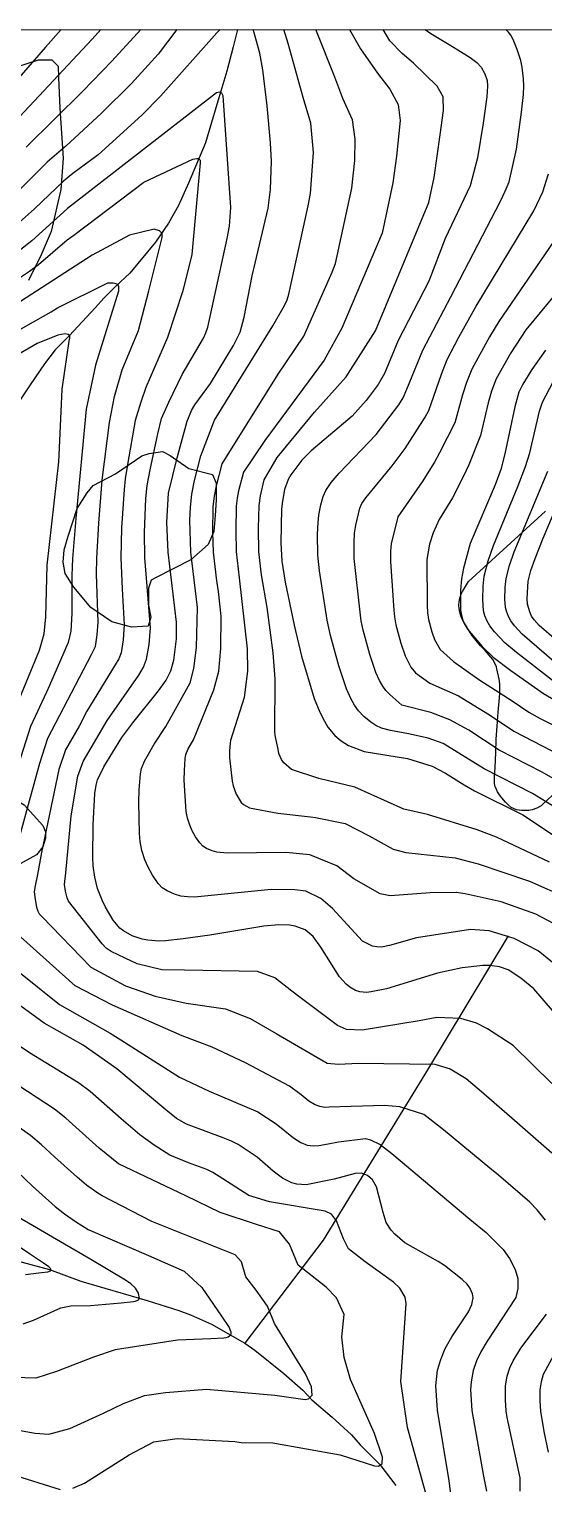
# Model space of a CAD drawing. Extents: x 197794 to 200030, y 561152 to 563931.
# Drawn here: x 199029 to 199216, y 563401 to 563927 of the extents above; entities that cross this region are included whole.
import ezdxf

# ---------------------------------------------------------------- set-up
doc = ezdxf.new("R2010")
doc.units = 0
for name, color, linetype in [('E0022112', 5, 'CONTINUOUS'), ('F0017111', 30, 'CONTINUOUS'), ('F0017114', 7, 'CONTINUOUS'), ('G0037213', 32, 'CONTINUOUS'), ('H0017334', 7, 'CONTINUOUS')]:
    doc.layers.add(name, color=color, linetype=linetype)

msp = doc.modelspace()

# ---------------------------------------------------------------- linework, layer by layer
at = {"layer": 'E0022112', "flags": 128}
for points in [[(199104.82, 563927.262), (199103.25, 563921.03), (199101.01, 563912.21), (199098.09, 563902.61), (199095.5, 563893.66), (199093.31, 563886.31), (199087.13, 563871.63), (199083.44, 563863.61), (199079.83, 563857.13), (199075.16, 563850.33), (199065.88, 563839.06), (199060.63, 563834.19), (199056.34, 563830.07), (199053.35, 563826.64), (199043.85, 563816.39), (199038.73, 563811.31), (199034.91, 563806.25), (199029.68, 563798.58), (199025.33, 563792.09)], [(199203.058, 563599.137), (199172.996, 563549.356), (199135.968, 563488.94), (199107.47, 563451.6)], [(199025.01, 563481.49), (199036.75, 563478.24), (199048.08, 563474.12), (199072.1, 563467.04), (199083.58, 563463.41), (199087.82, 563461.91), (199095.49, 563458.47), (199107.47, 563451.6), (199111.21, 563449.12), (199121.71, 563440.6), (199128.51, 563434.6), (199131.8, 563431.14), (199139.24, 563424.84), (199146.15, 563418.4), (199149.33, 563414.75), (199156.52, 563407.71), (199162.27, 563400.1)]]:
    msp.add_lwpolyline(points, dxfattribs=at)
at = {"layer": 'F0017111', "flags": 128}
for points, elevation in [([(199040.9, 563927.27), (199035.25, 563920.93), (198998.23, 563878.54)], 370), ([(199020.68, 563890.15), (199052.15, 563923.84), (199055.299, 563927.269)], 365), ([(199082.894, 563927.265), (199076.1, 563918.36), (199066.45, 563907.77), (199055.54, 563897.05), (199042.6, 563885.08), (199035.88, 563879.22), (199023.95, 563867.38)], 355), ([(199069.757, 563927.267), (199059.3, 563915.8), (199048.78, 563905.01), (199028.28, 563884.68)], 360), ([(199226.48, 563651.93), (199215.4, 563658.42), (199199.71, 563666.37), (199188.72, 563673.6), (199181.86, 563677.35), (199175.01, 563680.03), (199164.46, 563682.66), (199160.07, 563686.48), (199158.65, 563688), (199157.53, 563689.55), (199156.39, 563691.6), (199155.01, 563694.52), (199152.87, 563700.94), (199150.43, 563709.8), (199149.75, 563713.12), (199149.51, 563715.19), (199147.17, 563735.79), (199147.13, 563741.46), (199147.34, 563744.89), (199147.8, 563747.78), (199149.28, 563754), (199149.95, 563755.62), (199151.41, 563757.72), (199160.9, 563769.35), (199165.71, 563775.63), (199172.97, 563786.95), (199174.29, 563789.38), (199178.82, 563802.55), (199180.9, 563807.77), (199185.18, 563815.87), (199191.44, 563827.09), (199212.35, 563861.67), (199215.56, 563868.55), (199217.66, 563875.02)], 385), ([(199223.77, 563856.84), (199199.67, 563821.57), (199196.21, 563816.05), (199189.79, 563804.31), (199187.92, 563799.46), (199186.46, 563795), (199183.62, 563784.83), (199178.17, 563774.05), (199176.28, 563770.57), (199171.86, 563763.51), (199163.05, 563750.82), (199160.58, 563741.07), (199160.34, 563738.41), (199160.36, 563734.62), (199161.59, 563717), (199161.77, 563714.6), (199162.29, 563711.73), (199164.12, 563705.05), (199165.65, 563700.48), (199167.78, 563696.43), (199169.47, 563694.39), (199174.65, 563690.58), (199185.02, 563686.07), (199196.21, 563679.19), (199205.08, 563673.21), (199218.9, 563666.14)], 390), ([(199225.6, 563838.11), (199209.39, 563818.57), (199204, 563810.23), (199198.68, 563800.84), (199197.02, 563796.37), (199195.79, 563792.08), (199192.95, 563780.27), (199188.76, 563769.63), (199186.85, 563765.52), (199182.82, 563757.66), (199177.98, 563749.83), (199175.81, 563744.98), (199174.47, 563740.97), (199173.55, 563735.35), (199173.66, 563718.81), (199173.8, 563716.08), (199174.16, 563713.65), (199175.36, 563709.16), (199176.29, 563706.44), (199178.4, 563702.8), (199183.18, 563698.44), (199192.38, 563691.92), (199204.44, 563684.23), (199210.46, 563680.05), (199214.66, 563677.75), (199231.32, 563669.51)], 395), ([(199219.06, 563691.51), (199205.98, 563701.69), (199201.82, 563705.15), (199198.09, 563709.22), (199196.35, 563711.42), (199195.37, 563713), (199194.5, 563714.96), (199194.03, 563716.81), (199193.8, 563720.84), (199193.94, 563725.76), (199194.36, 563729.39), (199195.75, 563734.96), (199197.64, 563740.44), (199206.49, 563761.82), (199209.28, 563769.06), (199210.86, 563774), (199214.33, 563789.13), (199215.5, 563792.41), (199220.81, 563802.48)], 405), ([(199222.29, 563696.14), (199208.06, 563708.34), (199205.27, 563711.4), (199203.94, 563713.17), (199203.13, 563714.7), (199202.38, 563716.65), (199202.03, 563718.04), (199201.86, 563721.06), (199201.98, 563725.25), (199202.3, 563728.47), (199203.49, 563733.16), (199205.21, 563738.12), (199217.44, 563767.31)], 410), ([(199220.39, 563706.21), (199214.3, 563711.54), (199212.44, 563713.57), (199211.53, 563714.91), (199210.89, 563716.41), (199210.04, 563719.26), (199209.93, 563721.28), (199210.24, 563727.55), (199211.23, 563731.35), (199212.78, 563735.8), (199215.75, 563743.12), (199220.79, 563755.02)], 415)]:
    msp.add_lwpolyline(points, dxfattribs=dict(at, elevation=elevation))
at = {"layer": 'F0017111'}
for points, elevation in [([(199219.05, 563589.47), (199213.87, 563593.69), (199205.2, 563598.16), (199196.13, 563600.87), (199189.36, 563601.41), (199169.77, 563598.33), (199159.94, 563595.61), (199157.04, 563595.07), (199155.4, 563595.09), (199153.83, 563595.36), (199150.15, 563597.24), (199139.36, 563608.99), (199135.03, 563612.64), (199129.59, 563615.24), (199125.7, 563615.75), (199117.12, 563615.89), (199089.33, 563613.16), (199086.77, 563613.24), (199084.33, 563613.52), (199082.08, 563614.19), (199079.4, 563615.38), (199077.6, 563616.47), (199076.1, 563618.04), (199074.04, 563621.07), (199072.42, 563623.94), (199071.26, 563626.68), (199070.19, 563630.02), (199069.56, 563633.29), (199069.29, 563636.21), (199069.04, 563647.36), (199069.21, 563652.01), (199069.64, 563657.74), (199070.01, 563659.71), (199071.12, 563662.39), (199074.68, 563668.53), (199078.9, 563674.9), (199087.72, 563690.7), (199089.03, 563695.93), (199090.05, 563703.49), (199090.42, 563717.98), (199087.92, 563738.09), (199087.64, 563749.58), (199087.8, 563754.34), (199088.31, 563759), (199089.33, 563763.97), (199091.63, 563772.86), (199096.54, 563785.83), (199117.62, 563819.96), (199121.96, 563827.4), (199122.83, 563829.38), (199123.49, 563831.47), (199130.53, 563863.43), (199131.36, 563867.91), (199132.47, 563882.76), (199131.51, 563893.34), (199128.62, 563902.64), (199123.19, 563922.2), (199121.7, 563927.259)], 355), ([(199226.1, 563600.03), (199213.1, 563606.94), (199200.5, 563611.4), (199187.39, 563614.37), (199184.19, 563614.84), (199174.71, 563614.71), (199160.21, 563613.62), (199156.56, 563614.3), (199147.08, 563619.72), (199140.85, 563624.46), (199131.08, 563628.42), (199122.36, 563629.3), (199101.1, 563629.08), (199097.35, 563629.35), (199095.66, 563629.85), (199093.65, 563630.75), (199092.3, 563631.57), (199091.18, 563632.75), (199089.63, 563635.01), (199088.41, 563637.17), (199087.55, 563639.22), (199086.74, 563641.73), (199086.27, 563644.19), (199085.52, 563655.44), (199085.59, 563659.03), (199085.92, 563663.33), (199086.19, 563664.8), (199087.03, 563666.81), (199088.93, 563670.08), (199096.32, 563688.23), (199098.06, 563694.91), (199098.79, 563703.2), (199098.95, 563714.81), (199097.97, 563723.76), (199097.39, 563727.62), (199096.13, 563738.09), (199095.96, 563745.11), (199096.1, 563754.54), (199096.51, 563758.29), (199097.28, 563762.11), (199099.28, 563769.97), (199119.63, 563802.5), (199128.93, 563816.28), (199139.24, 563839.47), (199140.39, 563842.52), (199146.29, 563869.86), (199147.37, 563879.9), (199147.54, 563887.57), (199146.58, 563894.62), (199143.05, 563902.32), (199140.17, 563910.01), (199133.311, 563927.258)], 360), ([(199145.482, 563927.256), (199149.42, 563920.33), (199155.68, 563911.44), (199160.13, 563905.67), (199163.09, 563900.08), (199163.91, 563894.31), (199162.47, 563881.4), (199161.23, 563871.8), (199157.29, 563853.58), (199142.72, 563819.16), (199136.3, 563807.62), (199114.82, 563778.45), (199107, 563767.06), (199105.23, 563760.24), (199104.7, 563757.58), (199104.4, 563754.73), (199104.21, 563745.93), (199104.35, 563738.1), (199105.46, 563728.75), (199108.39, 563703.05), (199108.53, 563694.91), (199107.23, 563685.46), (199102.38, 563669.9), (199102.2, 563668.92), (199101.98, 563666.05), (199102, 563663.52), (199102.98, 563655.08), (199103.3, 563653.44), (199104.41, 563650.4), (199106.25, 563647.45), (199107, 563646.66), (199109.24, 563645.52), (199119.45, 563643.54), (199131.37, 563642.23), (199133.17, 563641.96), (199143.96, 563639.75), (199152.63, 563635.29), (199161.3, 563630.55), (199165.9, 563629.33), (199183.78, 563627.3), (199192.18, 563625.13), (199210.8, 563618.88), (199238.02, 563606.83)], 365), ([(199217.98, 563625.79), (199198.76, 563634.81), (199191.77, 563637.45), (199173.76, 563643), (199165.23, 563645.03), (199147.41, 563652.97), (199134.31, 563656.05), (199124.42, 563659.39), (199121.7, 563661.76), (199120.81, 563662.91), (199119.85, 563665.15), (199119.62, 563666.7), (199118.48, 563671.6), (199118.37, 563673.07), (199118.58, 563692.15), (199117.85, 563701.6), (199115.59, 563718.03), (199113.53, 563729.88), (199112.56, 563738.1), (199112.46, 563746.75), (199112.69, 563754.93), (199113.18, 563758.38), (199114.58, 563764.2), (199119.31, 563772.36), (199132.77, 563788.71), (199144.32, 563801.53), (199154.9, 563818.2), (199174.19, 563864.63), (199176.16, 563873.75), (199178.39, 563889.17), (199179.56, 563897.94), (199179.39, 563902.88), (199177.25, 563906.83), (199168.7, 563915.05), (199164.54, 563918.66), (199160.05, 563923.15), (199157.667, 563927.255)], 370), ([(199224.05, 563643.15), (199211.89, 563650.7), (199194.33, 563659.54), (199179.44, 563668.81), (199174, 563670.67), (199166.83, 563672.26), (199160.33, 563673.47), (199157.07, 563674.36), (199154.99, 563675.32), (199153.21, 563676.49), (199150.67, 563678.58), (199148.77, 563680.6), (199147.29, 563682.67), (199145.98, 563685.04), (199144.38, 563688.56), (199141.63, 563696.83), (199138.57, 563707.87), (199137.44, 563713.37), (199134.63, 563731.26), (199133.97, 563736.95), (199133.92, 563744.51), (199134.1, 563748.72), (199134.4, 563751.46), (199135.09, 563755.12), (199135.95, 563758.25), (199136.84, 563760.42), (199138.79, 563763.21), (199141.74, 563766.69), (199155.14, 563780.68), (199163.35, 563791.4), (199164.97, 563793.94), (199166.33, 563797.01), (199172.02, 563811.23), (199182.2, 563830.49), (199200.2, 563865.17), (199201.92, 563868.73), (199203.33, 563872.12), (199206.01, 563883.92), (199207.87, 563897.36), (199208.6, 563903.75), (199208.74, 563906.85), (199208.63, 563909.38), (199208.11, 563913.68), (199207.61, 563916.06), (199206.31, 563920.08), (199204.82, 563923.7), (199204, 563925.21), (199203.14, 563926.34), (199202.212, 563927.249)], 380), ([(199218.9, 563545.65), (199204.77, 563559.42), (199195.57, 563565.49), (199191.52, 563567.51), (199185.82, 563569.16), (199177.17, 563569.53), (199170.75, 563568.33), (199150.09, 563564.96), (199144.39, 563565.15), (199141.07, 563566.62), (199127.56, 563576.77), (199124.51, 563579.1), (199118.46, 563583.87), (199112.06, 563586.19), (199085.65, 563586.66), (199077.39, 563586.77), (199068.49, 563588.95), (199064.1, 563590.98), (199059.07, 563593.5), (199057.27, 563594.59), (199055.77, 563596.16), (199043.58, 563611.68), (199043.07, 563612.87), (199042.54, 563615.27), (199042.13, 563617.71), (199042.62, 563621.89), (199044.53, 563642.53), (199046.92, 563656.96), (199048.86, 563662.2), (199057.6, 563677.05), (199069.04, 563693.48), (199070.8, 563696.34), (199071.93, 563699.28), (199072.81, 563704.57), (199073.28, 563710.67), (199071.29, 563736.13), (199071.16, 563745.17), (199071.61, 563757.45), (199072.12, 563762.16), (199073.16, 563767.83), (199076, 563780.89), (199077.3, 563786.44), (199079.97, 563792.32), (199084.82, 563802.34), (199092.55, 563815.5), (199093.42, 563817.49), (199094.08, 563819.57), (199101.09, 563851.59), (199101.92, 563856.09), (199102.41, 563862.89), (199099.62, 563903.26), (199099.15, 563904.25), (199098.28, 563904.6), (199097.29, 563904.36), (199043.27, 563862.42), (199030.29, 563850.81), (199026.25, 563847.65)], 345), ([(199023.66, 563835.91), (199029.39, 563839.78), (199032.65, 563842.25), (199043.06, 563851.08), (199045.47, 563852.83), (199070.87, 563872.01), (199088.73, 563880.4), (199090.17, 563880.6), (199090.67, 563880.57), (199091.28, 563880.02), (199091.37, 563879.01), (199088.36, 563845.78), (199085.07, 563832.68), (199079.43, 563815.8), (199071.66, 563797.69), (199069.83, 563792.32), (199067.76, 563785.67), (199064.95, 563769.83), (199064.12, 563764.61), (199063.72, 563760.76), (199062.85, 563746.88), (199062.54, 563736), (199063, 563724.81), (199063.81, 563711.67), (199063.38, 563706.31), (199062.64, 563701.57), (199061.79, 563699.36), (199060.47, 563697.21), (199050.27, 563680.5), (199047.44, 563674.99), (199042.5, 563666.44), (199040.03, 563659.3), (199033.76, 563629.25), (199032.4, 563621.37), (199031.36, 563616.63), (199031.14, 563615.08), (199031.45, 563612.23), (199031.99, 563609.45), (199032.48, 563608.04), (199033, 563607.07), (199033.89, 563606.08), (199051.64, 563587.81), (199064.24, 563580.96), (199075.06, 563577.24), (199086.23, 563574.79), (199100.54, 563572.7), (199109.5, 563569.21), (199118.93, 563563.74), (199137.4, 563553.01), (199141.44, 563552.64), (199148.8, 563553.01), (199176.4, 563552.64), (199181.96, 563550.96), (199187.84, 563547.46), (199194.19, 563542.01), (199206.3, 563531.5), (199218.85, 563520.57)], 340), ([(199024.4, 563629.53), (199033.14, 563661.65), (199036.15, 563670.68), (199051.9, 563700.95), (199053.35, 563703.85), (199053.95, 563708.06), (199054.35, 563712.67), (199053.73, 563730.04), (199053.8, 563735.88), (199054.55, 563748.58), (199055.84, 563764.07), (199058.45, 563784.95), (199060.3, 563794.37), (199063.06, 563804.07), (199068.96, 563818.31), (199072.77, 563832.7), (199077.58, 563851.98), (199077.58, 563853.37), (199076.54, 563854.41), (199074.68, 563854.99), (199065.75, 563852.79), (199052.19, 563845.6), (199009.94, 563818.37)], 335), ([(199012.4, 563811.11), (199037.36, 563825.12), (199039.59, 563826.51), (199057.86, 563835.6), (199059.83, 563835.6), (199061.22, 563835.25), (199061.68, 563834.33), (199061.68, 563832.59), (199053.34, 563805.7), (199050.01, 563789.87), (199046.25, 563750.28), (199045.06, 563735.76), (199044.79, 563729.63), (199044.84, 563715.78), (199044.41, 563709.47), (199043.41, 563705.31), (199036.68, 563689.81), (199035.6, 563687.39), (199029.79, 563674.91), (199022.88, 563653.25)], 330), ([(199216.57, 563496.16), (199213.5, 563499.9), (199210.82, 563502.68), (199199.49, 563512.48), (199196.34, 563514.95), (199179.56, 563528.89), (199172.39, 563534.41), (199163.74, 563537.17), (199158.22, 563537.72), (199138.05, 563537.08), (199136.53, 563536.98), (199134.68, 563537.29), (199132.82, 563538.02), (199130.76, 563539.3), (199127.98, 563541.6), (199123.77, 563544.71), (199107.76, 563553.16), (199095.66, 563558.86), (199084.84, 563562.93), (199059.59, 563573.98), (199046.01, 563581.02), (199026.2, 563598.77)], 335), ([(199016.89, 563592.94), (199040.38, 563574.24), (199058.68, 563563.9), (199062.51, 563561.51), (199083.81, 563547.91), (199094.63, 563542.9), (199112.26, 563535.42), (199118.93, 563531.01), (199125.12, 563525.97), (199127.87, 563524.26), (199130.1, 563523.36), (199132.3, 563523.03), (199134.33, 563523.16), (199137.73, 563523.75), (199141.44, 563524.55), (199151.23, 563525.76), (199153.07, 563525.21), (199156.57, 563523.56), (199160.8, 563520.25), (199189.13, 563496.47), (199195.04, 563491.64), (199201.22, 563485.54), (199203.5, 563482.29), (199205.56, 563478.27), (199206.54, 563475.01), (199206.54, 563471.43), (199205.78, 563468.17), (199195.44, 563452.34), (199193.12, 563448.47), (199191.5, 563445.21), (199190.32, 563441.72), (199189.54, 563437.56), (199189.41, 563434.9), (199189.82, 563427.2), (199194.03, 563403.49), (199195.19, 563397.99)], 330), ([(199175.69, 563388.1), (199166.48, 563421.14), (199164.04, 563437.77), (199166.08, 563466.01), (199165.66, 563468.24), (199163.71, 563471.59), (199161.47, 563473.68), (199151.2, 563481.06), (199145.13, 563485.72), (199143.31, 563489.34), (199140.8, 563495.9), (199138.99, 563498.27), (199136.62, 563499.39), (199116.48, 563502.76), (199108.95, 563505.13), (199099.56, 563511.14), (199095.88, 563513.47), (199093.72, 563514.47), (199087.15, 563516.93), (199080.35, 563519.7), (199074.6, 563523.29), (199069.46, 563527.08), (199062.65, 563532.86), (199051.49, 563542.79), (199047.16, 563545.84), (199029.45, 563556.76), (199022.11, 563561.73)], 320), ([(198997.66, 563425.04), (199031.5, 563419.08), (199036.51, 563418.72), (199044.04, 563420.69), (199056.23, 563426.25), (199063.58, 563429.83), (199071.11, 563432.7), (199078.81, 563433.77), (199093.59, 563435.02), (199118.43, 563432.77), (199129.39, 563431.28), (199130.61, 563431.42), (199131.96, 563432.77), (199131.69, 563435.75), (199129.53, 563440.48), (199118.32, 563458.71), (199115.78, 563465.02), (199111.63, 563470.87), (199107.87, 563475.6), (199106.28, 563481.08), (199103.97, 563483.64), (199073.86, 563495.73), (199055.74, 563504.91), (199053.88, 563506.14), (199050.16, 563508.88), (199046.76, 563511.68), (199038.47, 563519.03), (199033.85, 563523.43), (199029.84, 563526.77), (198992.84, 563552.79)], 310), ([(199045.11, 563399.07), (199049.43, 563400.96), (199065.56, 563411.18), (199074.52, 563415.84), (199082.94, 563417.09), (199103.85, 563415.97), (199106.23, 563415.61), (199117.64, 563415.55), (199142.14, 563411.19), (199154.59, 563407.26), (199155.95, 563407.13), (199157.3, 563408.08), (199157.43, 563410.38), (199154.59, 563418.9), (199145.79, 563438.44), (199143.49, 563446.43), (199142.67, 563453.87), (199143.49, 563461.99), (199140.78, 563468.08), (199136.99, 563471.87), (199126.83, 563479.88), (199123.71, 563487.46), (199120.06, 563491.93), (199111.8, 563494.63), (199098.54, 563498.96), (199086.08, 563504.92), (199061.67, 563516.61), (199054.71, 563522.27), (199042.67, 563533.11), (199038.5, 563536.31), (199022.43, 563546.84)], 315), ([(199025.03, 563513.75), (199030.5, 563508.44), (199038.81, 563501.09), (199042.11, 563498.46), (199046.1, 563495.67), (199050.76, 563492.72), (199072.54, 563483.34), (199085.48, 563477.72), (199091.94, 563471.82), (199099.02, 563461.36), (199101.79, 563457.27), (199102.11, 563456.52), (199102.4, 563455.78), (199102.45, 563455.08), (199102.38, 563454.52), (199101.99, 563454.15), (199101.43, 563453.79), (199100.69, 563453.59), (199099.93, 563453.46), (199095.21, 563453.2), (199083.14, 563452.67), (199060.53, 563449.18), (199052.65, 563446.49), (199039.2, 563441.3), (199031.68, 563438.97), (199023.79, 563439.15)], 305), ([(199028, 563476.51), (199033.78, 563477.18), (199036.04, 563477.46), (199036.4, 563477.54), (199036.75, 563477.66), (199037.02, 563477.83), (199037.18, 563478.09), (199037.15, 563478.4), (199037, 563478.69), (199036.73, 563478.97), (199036.43, 563479.22), (199034.48, 563480.57), (199029.47, 563484), (199013.33, 563494.74)], 295), ([(199207.35, 563397.99), (199207.35, 563402.82), (199202.7, 563424.67), (199202.26, 563427.08), (199202, 563431.11), (199202.02, 563436.12), (199202.67, 563439.68), (199203.62, 563442.74), (199204.84, 563445.18), (199207.59, 563449.83), (199216.86, 563462.09)], 335), ([(199221.05, 563450.11), (199215.75, 563440.26), (199215.03, 563437.64), (199214.5, 563434.69), (199214.47, 563430.79), (199214.71, 563426.96), (199215.99, 563419.64), (199217.57, 563412.17)], 340), ([(198944.77, 563399.59), (198949.21, 563404.87), (198950.76, 563406.31), (198952.93, 563407.75), (198956.59, 563409.61), (198959.64, 563410.54), (198963.01, 563411.29), (198965.57, 563411.49), (198968.68, 563411.44), (198972.3, 563411.09), (198994.6, 563407.48), (199001.22, 563406.7), (199018.64, 563405.09), (199022.76, 563404.15), (199040.53, 563398.64)], 315)]:
    msp.add_lwpolyline(points, dxfattribs=dict(at, elevation=elevation))
at = {"layer": 'F0017114', "flags": 128}
for points, elevation in [([(199098.573, 563927.263), (199097.39, 563926.03), (199076.98, 563903.18), (199070.22, 563896.28), (199054.39, 563881.89), (199045.14, 563875.15), (199041.82, 563872.37), (199031.31, 563862.31), (199024.56, 563856.44)], 350), ([(199216.52, 563811.13), (199211.58, 563804.22), (199208.29, 563798.82), (199206.86, 563795.94), (199205.38, 563790.62), (199201.84, 563773.59), (199200.4, 563768.02), (199198.28, 563762.42), (199189.26, 563741.22), (199186.76, 563732.3), (199186.08, 563728.33), (199185.72, 563724.22), (199185.76, 563717.02), (199186.29, 563714.14), (199186.93, 563712.39), (199188.28, 563710.19), (199193.56, 563703.89), (199197.59, 563700.01), (199203.95, 563695.24), (199215.83, 563686.88), (199221, 563683.84)], 400)]:
    msp.add_lwpolyline(points, dxfattribs=dict(at, elevation=elevation))
at = {"layer": 'F0017114'}
for points, elevation in [([(199219.07, 563572.1), (199212.31, 563579.97), (199207.61, 563583.76), (199202.99, 563586.76), (199199.9, 563587.86), (199196.32, 563588.39), (199193.86, 563588.36), (199186.34, 563587.5), (199177.39, 563585.55), (199158.87, 563579.98), (199153.29, 563578.78), (199151.62, 563578.63), (199149.19, 563578.84), (199147.68, 563579.31), (199145.6, 563580.53), (199144.3, 563581.59), (199141.9, 563584.21), (199135.12, 563595.07), (199132.36, 563598.88), (199129.44, 563601.25), (199125.79, 563602.61), (199123.78, 563602.92), (199119.86, 563603.04), (199114.39, 563602.58), (199094.86, 563599.41), (199085.12, 563598.04), (199078.73, 563597.29), (199076.4, 563597.18), (199072.33, 563597.49), (199070.29, 563597.88), (199066.71, 563599.16), (199063.58, 563600.87), (199062.22, 563601.89), (199059.84, 563604.8), (199057.05, 563609.44), (199055.8, 563611.99), (199054.15, 563616.28), (199053.12, 563620.34), (199052.58, 563624.47), (199052.45, 563627.64), (199052.48, 563639.32), (199053.16, 563650.66), (199053.56, 563653.65), (199054.08, 563655.57), (199056.36, 563660.35), (199062.97, 563670.92), (199066.9, 563676.3), (199076.26, 563687.87), (199078.95, 563691.63), (199080.67, 563695.03), (199081.76, 563698.97), (199082.71, 563706.69), (199082.78, 563712.65), (199079.71, 563738.08), (199079.21, 563748.86), (199079.79, 563759.42), (199082.97, 563772.25), (199086.58, 563785.46), (199088.16, 563789.3), (199089.45, 563791.43), (199095.04, 563799.15), (199103.46, 563812.9), (199105.89, 563817.75), (199107.28, 563823.08), (199110.24, 563838.04), (199116.01, 563862.58), (199116.85, 563869.35), (199117.24, 563879.6), (199116.86, 563886.26), (199115.6, 563899.66), (199114.04, 563912.63), (199112.94, 563918.69), (199110.92, 563926.08), (199110.56, 563927.261)], 350), ([(199172.966, 563927.252), (199174.99, 563925.82), (199182.23, 563921.45), (199189.24, 563917.21), (199191.68, 563915.38), (199193.17, 563913.6), (199194.57, 563911.19), (199195.42, 563908.86), (199195.56, 563906.79), (199195.26, 563902.92), (199194.01, 563893.36), (199191.95, 563880.88), (199189.29, 563870.71), (199180.13, 563851.62), (199174.23, 563836.19), (199163.13, 563814.7), (199158.13, 563802.77), (199155.9, 563798.69), (199151.56, 563793.01), (199146.43, 563787.29), (199131.56, 563774.79), (199128.16, 563771.33), (199124.19, 563766.09), (199123.29, 563764.34), (199121.96, 563760.68), (199121.13, 563756.52), (199120.86, 563753.74), (199120.56, 563741.38), (199120.99, 563734.83), (199122.21, 563727.17), (199125.36, 563711.56), (199128.04, 563700.32), (199132.72, 563685.11), (199134.76, 563680.09), (199136.4, 563676.86), (199137.67, 563674.72), (199140.12, 563671.68), (199142.42, 563669.68), (199145.15, 563668.03), (199150.76, 563665.91), (199166.49, 563663.37), (199175.4, 563660.53), (199180.26, 563658.07), (199187.08, 563653.75), (199190.83, 563651.65), (199208.38, 563642.98), (199219.82, 563635.28)], 375), ([(199023.44, 563679.15), (199033.1, 563702.53), (199034.77, 563708.42), (199035.41, 563714.67), (199035.84, 563733.29), (199040.06, 563770.69), (199040.52, 563780.99), (199041.29, 563797.04), (199043.85, 563814.49), (199044.03, 563815.67), (199044.05, 563816.2), (199043.85, 563816.57), (199043.5, 563816.86), (199042.42, 563817.05), (199039.72, 563816.56), (199032.27, 563813.57), (199017.31, 563805)], 325), ([(199184.11, 563382.46), (199181.65, 563401.75), (199177.37, 563427.32), (199176.74, 563436.19), (199177.39, 563441.81), (199178.55, 563445.72), (199180.19, 563449.67), (199182.62, 563453.86), (199188.6, 563462.96), (199189.86, 563465.67), (199190.31, 563468.01), (199190.11, 563469.49), (199189.12, 563471.62), (199188.16, 563472.94), (199186.39, 563474.64), (199179.89, 563479.7), (199177.65, 563481.21), (199165.57, 563487.89), (199161.87, 563491.1), (199160.55, 563492.59), (199158.79, 563495.32), (199157.63, 563498.91), (199155.29, 563508.28), (199153.88, 563510.73), (199152.02, 563512.38), (199149.88, 563513.17), (199147.53, 563513.11), (199139.96, 563511), (199129.76, 563508.95), (199126.4, 563509.2), (199124.62, 563509.67), (199121.21, 563511.31), (199117.75, 563513.95), (199111.94, 563518.95), (199105.12, 563523.5), (199102.74, 563524.78), (199099.71, 563526), (199086.33, 563530.92), (199082.7, 563532.93), (199078.82, 563536.11), (199061.1, 563550.95), (199048.88, 563559.56), (199034.75, 563567.45), (199024.99, 563574.64)], 325), ([(199027.12, 563458.6), (199030.87, 563459.95), (199040.79, 563464.47), (199044.44, 563465.19), (199051.54, 563465.2), (199062.73, 563466.25), (199067.1, 563466.7), (199067.8, 563466.82), (199068.48, 563467.04), (199069, 563467.37), (199069.32, 563467.85), (199069.02, 563469.76), (199067.94, 563471.49), (199066.2, 563473.09), (199064.26, 563474.44), (199051.71, 563481.88), (199019.52, 563500.68)], 300)]:
    msp.add_lwpolyline(points, dxfattribs=dict(at, elevation=elevation))
at = {"layer": 'G0037213', "flags": 128}
for points in [[(199021.16, 563912.56), (199032.68, 563916.26), (199037.5, 563916.34), (199039.83, 563914.07), (199039.91, 563909.97), (199040.44, 563898.85), (199041.62, 563880.69), (199040.83, 563869.35), (199037.25, 563854.2), (199033.7, 563845.66), (199029.11, 563836.36)], [(199219.093, 563650.073), (199215.409, 563646.65), (199214.949, 563646.213), (199213.449, 563645.292), (199211.714, 563644.797), (199210.51, 563644.537), (199209.235, 563644.443), (199207.948, 563644.455), (199206, 563644.797), (199204.111, 563645.624), (199203.013, 563646.498), (199201.998, 563647.489), (199200.688, 563649.095), (199199.885, 563650.205), (199199.201, 563651.315), (199198.434, 563652.932), (199198.221, 563653.463), (199198.103, 563654.479), (199198.08, 563656.58), (199198.34, 563660.169), (199198.541, 563665.34), (199198.707, 563670.286), (199198.967, 563675.008), (199199.357, 563680.061), (199199.83, 563685.255), (199199.995, 563687.026), (199200.043, 563688.75), (199199.972, 563690.414), (199199.783, 563692.02), (199198.946, 563695.81), (199198.757, 563696.553), (199198.167, 563697.876), (199197.47, 563699.115), (199194.637, 563702.386), (199193.008, 563704.098), (199191.403, 563706.022), (199189.892, 563708.006), (199188.606, 563709.954), (199186.835, 563712.976), (199186.269, 563714.015), (199185.891, 563714.983), (199185.513, 563716.341), (199185.277, 563717.627), (199185.183, 563718.855), (199185.242, 563720.071), (199185.537, 563721.358), (199186.033, 563722.786), (199186.47, 563723.766), (199188.607, 563727.473), (199216.506, 563752.84)]]:
    msp.add_lwpolyline(points, dxfattribs=at)
for points in [[(199080.44, 563773.08), (199087.24, 563768.33), (199095.8, 563766.13), (199097.13, 563763.07), (199097.08, 563756.96), (199096.79, 563751.35), (199096.26, 563745.57), (199094.21, 563740.87), (199087.99, 563735.32), (199075.11, 563728.7), (199073.54, 563727.91), (199072.62, 563724.97), (199072.61, 563718.81), (199073.44, 563714.52), (199072.42, 563711.2), (199066.4, 563710.9), (199059.29, 563712.76), (199051.74, 563717.98), (199045.55, 563725.42), (199042.37, 563730.29), (199041.6, 563734.44), (199041.97, 563738.94), (199043.41, 563743.85), (199046.73, 563753.79), (199050.39, 563759.57), (199052.5, 563762.18), (199060.66, 563766.44), (199070.23, 563772.92), (199072.82, 563773.75), (199077.7, 563774.48)], [(199027.519, 563646.504), (199034.235, 563639.123), (199035.221, 563636.753), (199035.284, 563634.421), (199034.293, 563631.352), (199031.993, 563628.471), (199024.675, 563624.449), (199008.17, 563621.556), (199005.113, 563621.746), (199002.235, 563624.215), (199000.855, 563629.529), (199000.399, 563634.95), (199000.572, 563638.517), (199001.245, 563641.372), (199002.639, 563643.732), (199005.167, 563645.589), (199014.997, 563650.4), (199017.171, 563651.243), (199020.01, 563651.153)]]:
    msp.add_lwpolyline(points, close=True, dxfattribs=at)
at = {"layer": 'H0017334', "flags": 128}
msp.add_lwpolyline([(197794.53, 563927.44), (200000, 563927.14), (200000, 561152.39), (197793.79, 561152.69)], close=True, dxfattribs=at)

doc.saveas('drawing.dxf')
